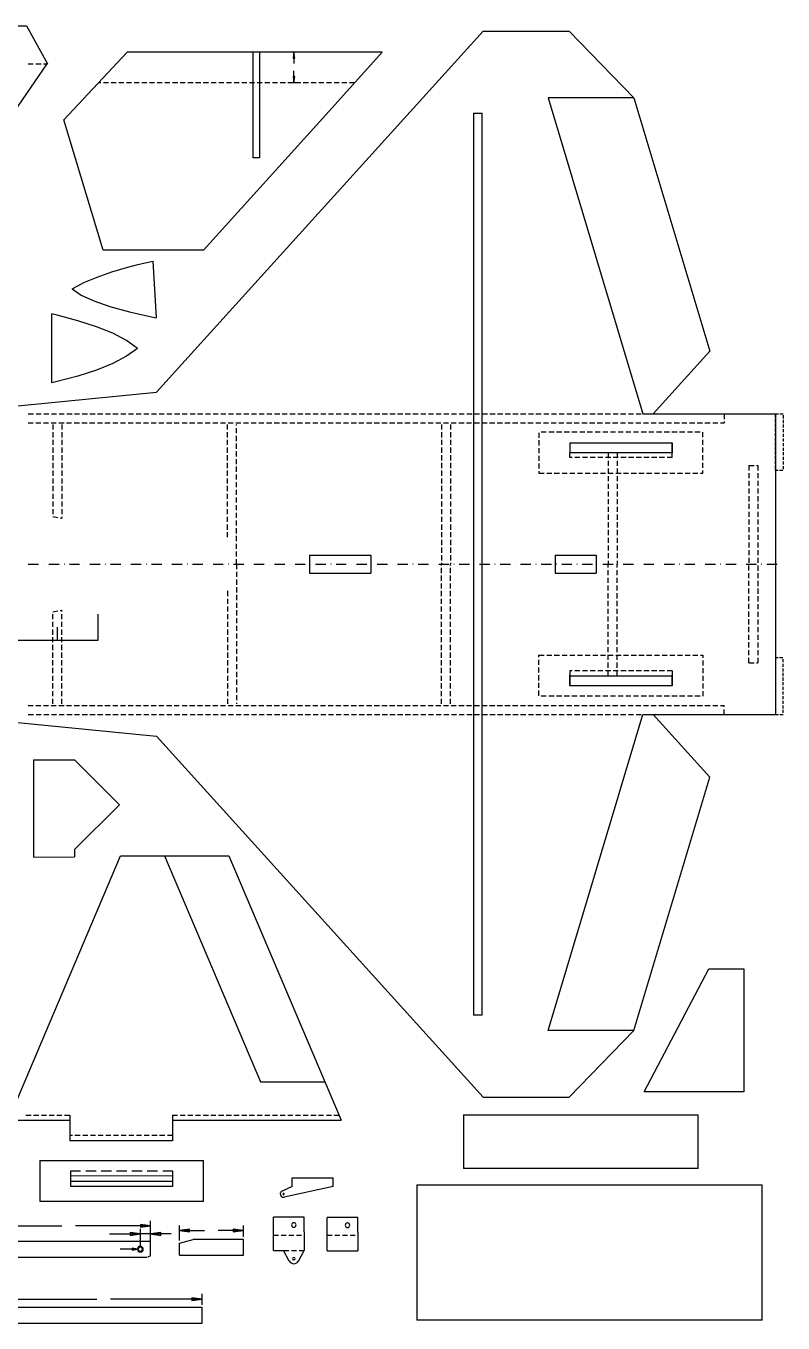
# Model space of a CAD drawing. Header units: feet. Extents: x 165 to 14477, y 395 to 10932.
# Drawn here: x 8323 to 14477, y 395 to 10932 of the extents above; entities that cross this region are included whole.
import ezdxf

# ---------------------------------------------------------------- set-up
doc = ezdxf.new("R2010")
doc.units = ezdxf.units.FT
doc.header["$MEASUREMENT"] = 0

msp = doc.modelspace()

# ---------------------------------------------------------------- linework, layer by layer
at = {"color": 7}
for p, q in [((7714, 10932), (8327, 10932)), ((8327, 10932), (8500, 10623)), ((9386, 7957), (12040, 10889)), ((12040, 10889), (12739, 10889)), ((12739, 10889), (13265, 10348)), ((8631, 10169), (9146, 10720)), ((11220, 10720), (9146, 10720)), ((10169, 9860), (10169, 10720)), ((10222, 10720), (10222, 9860)), ((10518, 10720), (10460, 10720)), ((10502, 10720), (10495, 10670)), ((10502, 10720), (10495, 10670)), ((10495, 10670), (10508, 10670)), ((10495, 10670), (10508, 10670)), ((10502, 10670), (10502, 10720)), ((10508, 10670), (10502, 10720)), ((10502, 10720), (10502, 10670)), ((10508, 10670), (10502, 10720)), ((10502, 10670), (10502, 10626)), ((10502, 10670), (10502, 10670)), ((10502, 10670), (10502, 10670)), ((11220, 10720), (10761, 10211)), ((8093, 10039), (8495, 10623)), ((10502, 10521), (10502, 10566)), ((10518, 10471), (10460, 10471)), ((10508, 10521), (10495, 10521)), ((10495, 10521), (10502, 10471)), ((10508, 10521), (10495, 10521)), ((10495, 10521), (10502, 10471)), ((10502, 10521), (10502, 10471)), ((10502, 10471), (10508, 10521)), ((10502, 10471), (10502, 10521)), ((10502, 10521), (10502, 10521)), ((10502, 10521), (10502, 10521)), ((10502, 10471), (10508, 10521)), ((13265, 10348), (12569, 10348)), ((12569, 10348), (13337, 7781)), ((13265, 10348), (13881, 8291)), ((11962, 10224), (11962, 2896)), ((11962, 10224), (12032, 10224)), ((12032, 2896), (12032, 10224)), ((8951, 9110), (8631, 10169)), ((10761, 10211), (9767, 9110)), ((10222, 9860), (10169, 9860)), ((9767, 9110), (8951, 9110)), ((9086, 8954), (9153, 8972)), ((9153, 8972), (9221, 8990)), ((9221, 8990), (9293, 9007)), ((9293, 9007), (9355, 9021)), ((9355, 9021), (9381, 8562)), ((8795, 8847), (8847, 8870)), ((8847, 8870), (8902, 8892)), ((8902, 8892), (8961, 8914)), ((8961, 8914), (9023, 8934)), ((9023, 8934), (9086, 8954)), ((8700, 8797), (8745, 8822)), ((8700, 8797), (8772, 8746)), ((8745, 8822), (8795, 8847)), ((8772, 8746), (8875, 8698)), ((8875, 8698), (9006, 8652)), ((9006, 8652), (9164, 8610)), ((8534, 8033), (8534, 8592)), ((8577, 8582), (8534, 8592)), ((8745, 8537), (8577, 8582)), ((8897, 8488), (8745, 8537)), ((9164, 8610), (9343, 8570)), ((9343, 8570), (9381, 8562)), ((9030, 8435), (8897, 8488)), ((9142, 8376), (9030, 8435)), ((9230, 8312), (9142, 8376)), ((9142, 8249), (9030, 8191)), ((9230, 8312), (9142, 8249)), ((13421, 7781), (13881, 8291)), ((8897, 8137), (8745, 8088)), ((9030, 8191), (8897, 8137)), ((8577, 8043), (8534, 8033)), ((8745, 8088), (8577, 8043)), ((7593, 7781), (9386, 7957)), ((13337, 7781), (14415, 7781)), ((14415, 7781), (14415, 5338)), ((12743, 7545), (12743, 7463)), ((12743, 7545), (13576, 7545)), ((12743, 7545), (12743, 7463)), ((13576, 7463), (13576, 7545)), ((13576, 7545), (13576, 7463)), ((13576, 7463), (12743, 7463)), ((14200, 7362), (14241, 7362)), ((14262, 7362), (14273, 7362)), ((8541, 6946), (8582, 6939)), ((8603, 6935), (8615, 6934)), ((10627, 6633), (11126, 6633)), ((10627, 6633), (10627, 6486)), ((11126, 6633), (11126, 6486)), ((12626, 6633), (12958, 6633)), ((12626, 6633), (12626, 6486)), ((12958, 6633), (12958, 6486)), ((10627, 6486), (11126, 6486)), ((12626, 6486), (12958, 6486)), ((8541, 6174), (8582, 6181)), ((8603, 6184), (8615, 6186)), ((8911, 5943), (8911, 6154)), ((8578, 6048), (8578, 5943)), ((7579, 5943), (8911, 5943)), ((14200, 5758), (14241, 5758)), ((14262, 5758), (14273, 5758)), ((12743, 5574), (12743, 5657)), ((12743, 5654), (12743, 5572)), ((12743, 5654), (13576, 5654)), ((12743, 5654), (12743, 5572)), ((13576, 5574), (13576, 5657)), ((13576, 5572), (13576, 5654)), ((13576, 5654), (13576, 5572)), ((13576, 5572), (12743, 5572)), ((7593, 5338), (9386, 5163)), ((12569, 2772), (13337, 5338)), ((13337, 5338), (14415, 5338)), ((13421, 5338), (13881, 4829)), ((9386, 5163), (12040, 2230)), ((8386, 4970), (8559, 4970)), ((8386, 4970), (8386, 4181)), ((8559, 4970), (8719, 4970)), ((8719, 4970), (9084, 4606)), ((13265, 2772), (13881, 4829)), ((8719, 4242), (9084, 4606)), ((8719, 4242), (8719, 4183)), ((8182, 2044), (9093, 4192)), ((8386, 4181), (8719, 4183)), ((9093, 4192), (9972, 4192)), ((9450, 4192), (10231, 2356)), ((9972, 4192), (10886, 2044)), ((13348, 2273), (13873, 3272)), ((13873, 3272), (14159, 3272)), ((14159, 3272), (14159, 2273)), ((12032, 2896), (11962, 2896)), ((13265, 2772), (12569, 2772)), ((12739, 2230), (13265, 2772)), ((10231, 2356), (10753, 2356)), ((12040, 2230), (12739, 2230)), ((14159, 2273), (13348, 2273)), ((8182, 2044), (8681, 2044)), ((8681, 2044), (8681, 1877)), ((9514, 2044), (10886, 2044)), ((9514, 2044), (9514, 1877)), ((11879, 2088), (11879, 1650)), ((11879, 2088), (13786, 2088)), ((13786, 1650), (13786, 2088)), ((9514, 1877), (8681, 1877)), ((8436, 1717), (8436, 1384)), ((8436, 1717), (9768, 1717)), ((9768, 1384), (9768, 1717)), ((9518, 1590), (8685, 1591)), ((8685, 1591), (8685, 1508)), ((9518, 1508), (9518, 1590)), ((13786, 1650), (11879, 1650)), ((8685, 1508), (9518, 1508)), ((10487, 1506), (10406, 1468)), ((10820, 1506), (10423, 1418)), ((10487, 1506), (10487, 1576)), ((10487, 1576), (10820, 1576)), ((10820, 1506), (10820, 1576)), ((9768, 1384), (8436, 1384)), ((10394, 1457), (10391, 1451)), ((10391, 1451), (10391, 1444)), ((10399, 1464), (10394, 1457)), ((10406, 1468), (10399, 1464)), ((10417, 1417), (10419, 1417)), ((10419, 1417), (10420, 1417)), ((10420, 1417), (10422, 1418)), ((10422, 1418), (10423, 1418)), ((8088, 1186), (8614, 1186)), ((9254, 1186), (8727, 1186)), ((9336, 1186), (9254, 1197)), ((9254, 1197), (9254, 1175)), ((9336, 1186), (9254, 1197)), ((9254, 1197), (9254, 1175)), ((9254, 1186), (9336, 1186)), ((9254, 1175), (9336, 1186)), ((9336, 1186), (9254, 1186)), ((9254, 1186), (9254, 1186)), ((9254, 1175), (9336, 1186)), ((9254, 1017), (9254, 1161)), ((9336, 1080), (9336, 1227)), ((9336, 1019), (9336, 1161)), ((9571, 1065), (9571, 1188)), ((10091, 1095), (10091, 1188)), ((9004, 1119), (9170, 1119)), ((9254, 1119), (9170, 1130)), ((9170, 1130), (9170, 1108)), ((9254, 1119), (9170, 1130)), ((9170, 1130), (9170, 1108)), ((9170, 1119), (9254, 1119)), ((9170, 1108), (9254, 1119)), ((9254, 1119), (9170, 1119)), ((9170, 1119), (9170, 1119)), ((9170, 1108), (9254, 1119)), ((9336, 1119), (9254, 1119)), ((9420, 1130), (9336, 1119)), ((9420, 1130), (9336, 1119)), ((9420, 1119), (9336, 1119)), ((9336, 1119), (9420, 1108)), ((9336, 1119), (9420, 1119)), ((9336, 1119), (9420, 1108)), ((9420, 1108), (9420, 1130)), ((9420, 1108), (9420, 1130)), ((9503, 1119), (9420, 1119)), ((9420, 1119), (9420, 1119)), ((9654, 1158), (9571, 1147)), ((9654, 1158), (9571, 1147)), ((9654, 1147), (9571, 1147)), ((9571, 1147), (9654, 1136)), ((9571, 1147), (9654, 1147)), ((9571, 1147), (9654, 1136)), ((9654, 1136), (9654, 1158)), ((9654, 1136), (9654, 1158)), ((9654, 1147), (9774, 1147)), ((9654, 1147), (9654, 1147)), ((10007, 1147), (9887, 1147)), ((10091, 1147), (10007, 1158)), ((10007, 1158), (10007, 1136)), ((10091, 1147), (10007, 1158)), ((10007, 1158), (10007, 1136)), ((10007, 1147), (10091, 1147)), ((10007, 1136), (10091, 1147)), ((10091, 1147), (10007, 1147)), ((10007, 1147), (10007, 1147)), ((10007, 1136), (10091, 1147)), ((9230, 996), (9089, 996)), ((9230, 996), (9186, 1005)), ((9186, 1005), (9186, 987)), ((9230, 996), (9186, 1005)), ((9186, 1005), (9186, 987)), ((9186, 987), (9230, 996)), ((9186, 987), (9230, 996)), ((9186, 987), (9186, 987)), ((9186, 987), (9186, 987)), ((8237, 590), (8899, 590)), ((9673, 590), (9011, 590)), ((9756, 590), (9673, 600)), ((9673, 600), (9673, 579)), ((9756, 590), (9673, 600)), ((9673, 600), (9673, 579)), ((9673, 590), (9756, 590)), ((9673, 579), (9756, 590)), ((9756, 590), (9673, 590)), ((9673, 590), (9673, 590)), ((9673, 579), (9756, 590)), ((9756, 543), (9756, 632))]:
    msp.add_line(p, q, dxfattribs=at)
at = {"color": 5}
for p, q in [((8342, 10623), (8383, 10623)), ((8404, 10623), (8446, 10623)), ((8467, 10623), (8500, 10623)), ((8341, 7708), (8383, 7708)), ((8343, 7781), (8385, 7781)), ((8403, 7708), (8445, 7708)), ((8406, 7781), (8448, 7781)), ((8466, 7708), (8508, 7708)), ((8469, 7781), (8510, 7781)), ((8529, 7708), (8570, 7708)), ((8531, 7781), (8573, 7781)), ((8591, 7708), (8633, 7708)), ((8594, 7781), (8635, 7781)), ((8654, 7708), (8695, 7708)), ((8656, 7781), (8698, 7781)), ((8716, 7708), (8758, 7708)), ((8719, 7781), (8760, 7781)), ((8779, 7708), (8820, 7708)), ((8781, 7781), (8823, 7781)), ((8841, 7708), (8883, 7708)), ((8844, 7781), (8885, 7781)), ((8904, 7708), (8945, 7708)), ((8906, 7781), (8948, 7781)), ((8966, 7708), (9008, 7708)), ((8969, 7781), (9010, 7781)), ((9029, 7708), (9070, 7708)), ((9031, 7781), (9073, 7781)), ((9091, 7708), (9133, 7708)), ((9094, 7781), (9135, 7781)), ((9154, 7708), (9195, 7708)), ((9156, 7781), (9198, 7781)), ((9216, 7708), (9258, 7708)), ((9219, 7781), (9260, 7781)), ((9279, 7708), (9320, 7708)), ((9281, 7781), (9323, 7781)), ((9341, 7708), (9383, 7708)), ((9344, 7781), (9385, 7781)), ((9404, 7708), (9445, 7708)), ((9406, 7781), (9448, 7781)), ((9467, 7708), (9508, 7708)), ((9469, 7781), (9510, 7781)), ((9529, 7708), (9570, 7708)), ((9532, 7781), (9573, 7781)), ((9592, 7708), (9633, 7708)), ((9594, 7781), (9635, 7781)), ((9654, 7708), (9695, 7708)), ((9657, 7781), (9698, 7781)), ((9717, 7708), (9758, 7708)), ((9719, 7781), (9760, 7781)), ((9779, 7708), (9820, 7708)), ((9782, 7781), (9823, 7781)), ((9842, 7708), (9883, 7708)), ((9844, 7781), (9885, 7781)), ((9904, 7708), (9946, 7708)), ((9907, 7781), (9948, 7781)), ((9967, 7708), (10008, 7708)), ((9969, 7781), (10011, 7781)), ((10029, 7708), (10071, 7708)), ((10032, 7781), (10073, 7781)), ((10092, 7708), (10133, 7708)), ((10094, 7781), (10136, 7781)), ((10154, 7708), (10196, 7708)), ((10157, 7781), (10198, 7781)), ((10217, 7708), (10258, 7708)), ((10219, 7781), (10261, 7781)), ((10279, 7708), (10321, 7708)), ((10282, 7781), (10323, 7781)), ((10342, 7708), (10383, 7708)), ((10344, 7781), (10386, 7781)), ((10404, 7708), (10446, 7708)), ((10407, 7781), (10448, 7781)), ((10467, 7708), (10508, 7708)), ((10469, 7781), (10511, 7781)), ((10529, 7708), (10571, 7708)), ((10532, 7781), (10573, 7781)), ((10592, 7708), (10633, 7708)), ((10594, 7781), (10636, 7781)), ((10654, 7708), (10696, 7708)), ((10657, 7781), (10698, 7781)), ((10717, 7708), (10758, 7708)), ((10719, 7781), (10761, 7781)), ((10779, 7708), (10821, 7708)), ((10782, 7781), (10823, 7781)), ((10842, 7708), (10883, 7708)), ((10844, 7781), (10886, 7781)), ((10904, 7708), (10946, 7708)), ((10907, 7781), (10948, 7781)), ((10967, 7708), (11009, 7708)), ((10969, 7781), (11011, 7781)), ((11029, 7708), (11071, 7708)), ((11032, 7781), (11074, 7781)), ((11092, 7708), (11134, 7708)), ((11094, 7781), (11136, 7781)), ((11154, 7708), (11196, 7708)), ((11157, 7781), (11199, 7781)), ((11217, 7708), (11259, 7708)), ((11219, 7781), (11261, 7781)), ((11279, 7708), (11321, 7708)), ((11282, 7781), (11324, 7781)), ((11342, 7708), (11384, 7708)), ((11344, 7781), (11386, 7781)), ((11404, 7708), (11446, 7708)), ((11407, 7781), (11449, 7781)), ((11467, 7708), (11509, 7708)), ((11469, 7781), (11511, 7781)), ((11529, 7708), (11571, 7708)), ((11532, 7781), (11574, 7781)), ((11592, 7708), (11634, 7708)), ((11594, 7781), (11636, 7781)), ((11654, 7708), (11696, 7708)), ((11657, 7781), (11699, 7781)), ((11717, 7708), (11759, 7708)), ((11719, 7781), (11761, 7781)), ((11779, 7708), (11821, 7708)), ((11782, 7781), (11824, 7781)), ((11842, 7708), (11884, 7708)), ((11844, 7781), (11886, 7781)), ((11904, 7708), (11946, 7708)), ((11907, 7781), (11949, 7781)), ((11967, 7708), (12009, 7708)), ((11969, 7781), (12011, 7781)), ((12029, 7708), (12071, 7708)), ((12032, 7781), (12074, 7781)), ((12092, 7708), (12134, 7708)), ((12094, 7781), (12136, 7781)), ((12154, 7708), (12196, 7708)), ((12157, 7781), (12199, 7781)), ((12217, 7708), (12259, 7708)), ((12219, 7781), (12261, 7781)), ((12279, 7708), (12321, 7708)), ((12282, 7781), (12324, 7781)), ((12342, 7708), (12384, 7708)), ((12344, 7781), (12386, 7781)), ((12404, 7708), (12446, 7708)), ((12407, 7781), (12449, 7781)), ((12467, 7708), (12509, 7708)), ((12469, 7781), (12511, 7781)), ((12529, 7708), (12571, 7708)), ((12532, 7781), (12574, 7781)), ((12592, 7708), (12634, 7708)), ((12594, 7781), (12636, 7781)), ((12654, 7708), (12696, 7708)), ((12657, 7781), (12699, 7781)), ((12717, 7708), (12759, 7708)), ((12719, 7781), (12761, 7781)), ((12779, 7708), (12821, 7708)), ((12782, 7781), (12824, 7781)), ((12842, 7708), (12884, 7708)), ((12844, 7781), (12886, 7781)), ((12904, 7708), (12946, 7708)), ((12907, 7781), (12949, 7781)), ((12967, 7708), (13009, 7708)), ((12970, 7781), (13011, 7781)), ((13030, 7708), (13071, 7708)), ((13032, 7781), (13074, 7781)), ((13092, 7708), (13134, 7708)), ((13095, 7781), (13136, 7781)), ((13155, 7708), (13196, 7708)), ((13157, 7781), (13199, 7781)), ((13217, 7708), (13259, 7708)), ((13220, 7781), (13261, 7781)), ((13280, 7708), (13321, 7708)), ((13282, 7781), (13324, 7781)), ((13342, 7708), (13384, 7708)), ((13405, 7708), (13446, 7708)), ((13467, 7708), (13509, 7708)), ((13530, 7708), (13571, 7708)), ((13592, 7708), (13634, 7708)), ((13655, 7708), (13696, 7708)), ((13717, 7708), (13759, 7708)), ((13780, 7708), (13821, 7708)), ((13842, 7708), (13884, 7708)), ((13905, 7708), (13946, 7708)), ((13968, 7708), (13999, 7708)), ((13999, 7781), (13999, 7739)), ((13999, 7719), (13999, 7708)), ((12493, 7628), (12493, 7587)), ((12553, 7632), (12511, 7632)), ((12616, 7632), (12574, 7632)), ((12678, 7632), (12636, 7632)), ((12741, 7632), (12699, 7632)), ((12803, 7632), (12761, 7632)), ((12866, 7632), (12824, 7632)), ((12928, 7632), (12886, 7632)), ((12991, 7632), (12949, 7632)), ((13053, 7632), (13011, 7632)), ((13116, 7632), (13074, 7632)), ((13178, 7632), (13136, 7632)), ((13241, 7632), (13199, 7632)), ((13303, 7632), (13261, 7632)), ((13366, 7632), (13324, 7632)), ((13428, 7632), (13386, 7632)), ((13491, 7632), (13449, 7632)), ((13553, 7632), (13511, 7632)), ((13616, 7632), (13574, 7632)), ((13678, 7632), (13636, 7632)), ((13741, 7632), (13699, 7632)), ((13803, 7632), (13761, 7632)), ((13825, 7632), (13824, 7632)), ((13825, 7592), (13825, 7632)), ((12493, 7566), (12493, 7524)), ((12493, 7503), (12493, 7462)), ((13825, 7529), (13825, 7570)), ((13825, 7467), (13825, 7508)), ((12493, 7441), (12493, 7399)), ((12493, 7378), (12493, 7337)), ((12743, 7425), (12743, 7465)), ((12763, 7425), (12743, 7425)), ((12826, 7425), (12784, 7425)), ((12888, 7425), (12846, 7425)), ((12951, 7425), (12909, 7425)), ((13013, 7425), (12971, 7425)), ((13076, 7425), (13034, 7425)), ((13138, 7425), (13096, 7425)), ((13201, 7425), (13159, 7425)), ((13263, 7425), (13221, 7425)), ((13326, 7425), (13284, 7425)), ((13388, 7425), (13346, 7425)), ((13451, 7425), (13409, 7425)), ((13513, 7425), (13471, 7425)), ((13576, 7425), (13534, 7425)), ((13576, 7425), (13576, 7465)), ((13825, 7404), (13825, 7445)), ((13825, 7342), (13825, 7383)), ((12493, 7316), (12493, 7298)), ((12493, 7298), (12535, 7298)), ((12556, 7298), (12597, 7298)), ((12618, 7298), (12660, 7298)), ((12681, 7298), (12722, 7298)), ((12743, 7298), (12785, 7298)), ((12806, 7298), (12847, 7298)), ((12868, 7298), (12910, 7298)), ((12931, 7298), (12972, 7298)), ((12993, 7298), (13035, 7298)), ((13056, 7298), (13097, 7298)), ((13118, 7298), (13160, 7298)), ((13181, 7298), (13222, 7298)), ((13243, 7298), (13285, 7298)), ((13306, 7298), (13347, 7298)), ((13368, 7298), (13410, 7298)), ((13431, 7298), (13472, 7298)), ((13494, 7298), (13535, 7298)), ((13556, 7298), (13597, 7298)), ((13619, 7298), (13660, 7298)), ((13681, 7298), (13722, 7298)), ((13744, 7298), (13785, 7298)), ((13806, 7298), (13825, 7298)), ((13825, 7298), (13825, 7320)), ((8343, 6560), (8427, 6560)), ((8468, 6560), (8469, 6560)), ((8468, 6559), (8468, 6560)), ((8469, 6559), (8468, 6559)), ((8469, 6560), (8469, 6559)), ((8510, 6560), (8594, 6560)), ((8635, 6560), (8636, 6560)), ((8635, 6559), (8635, 6560)), ((8636, 6559), (8635, 6559)), ((8636, 6560), (8636, 6559)), ((8677, 6560), (8760, 6560)), ((8801, 6560), (8802, 6560)), ((8801, 6559), (8801, 6560)), ((8802, 6559), (8801, 6559)), ((8802, 6560), (8802, 6559)), ((8844, 6560), (8927, 6560)), ((8968, 6560), (8969, 6560)), ((8968, 6559), (8968, 6560)), ((8969, 6559), (8968, 6559)), ((8969, 6560), (8969, 6559)), ((9010, 6560), (9094, 6560)), ((9135, 6560), (9136, 6560)), ((9135, 6559), (9135, 6560)), ((9136, 6559), (9135, 6559)), ((9136, 6560), (9136, 6559)), ((9177, 6560), (9260, 6560)), ((9301, 6560), (9303, 6560)), ((9301, 6559), (9301, 6560)), ((9303, 6559), (9301, 6559)), ((9303, 6560), (9303, 6559)), ((9344, 6560), (9427, 6560)), ((9468, 6560), (9469, 6560)), ((9468, 6559), (9468, 6560)), ((9469, 6559), (9468, 6559)), ((9469, 6560), (9469, 6559)), ((9510, 6560), (9594, 6560)), ((9635, 6560), (9636, 6560)), ((9635, 6559), (9635, 6560)), ((9636, 6559), (9635, 6559)), ((9636, 6560), (9636, 6559)), ((9677, 6560), (9760, 6560)), ((9802, 6560), (9803, 6560)), ((9802, 6559), (9802, 6560)), ((9803, 6559), (9802, 6559)), ((9803, 6560), (9803, 6559)), ((9844, 6560), (9927, 6560)), ((9968, 6560), (9969, 6560)), ((9968, 6559), (9968, 6560)), ((9969, 6559), (9968, 6559)), ((9969, 6560), (9969, 6559)), ((10011, 6560), (10094, 6560)), ((10135, 6560), (10136, 6560)), ((10135, 6559), (10135, 6560)), ((10136, 6559), (10135, 6559)), ((10136, 6560), (10136, 6559)), ((10177, 6560), (10261, 6560)), ((10302, 6560), (10303, 6560)), ((10302, 6559), (10302, 6560)), ((10303, 6559), (10302, 6559)), ((10303, 6560), (10303, 6559)), ((10344, 6560), (10427, 6560)), ((10468, 6560), (10469, 6560)), ((10468, 6559), (10468, 6560)), ((10469, 6559), (10468, 6559)), ((10469, 6560), (10469, 6559)), ((10511, 6560), (10594, 6560)), ((10635, 6560), (10636, 6560)), ((10635, 6559), (10635, 6560)), ((10636, 6559), (10635, 6559)), ((10636, 6560), (10636, 6559)), ((10677, 6560), (10761, 6560)), ((10802, 6560), (10803, 6560)), ((10802, 6559), (10802, 6560)), ((10803, 6559), (10802, 6559)), ((10803, 6560), (10803, 6559)), ((10844, 6560), (10927, 6560)), ((10969, 6560), (10970, 6560)), ((10969, 6559), (10969, 6560)), ((10970, 6559), (10969, 6559)), ((10970, 6560), (10970, 6559)), ((11011, 6560), (11094, 6560)), ((11135, 6560), (11136, 6560)), ((11135, 6559), (11135, 6560)), ((11136, 6559), (11135, 6559)), ((11136, 6560), (11136, 6559)), ((11177, 6560), (11261, 6560)), ((11302, 6560), (11303, 6560)), ((11302, 6559), (11302, 6560)), ((11303, 6559), (11302, 6559)), ((11303, 6560), (11303, 6559)), ((11344, 6560), (11427, 6560)), ((11469, 6560), (11470, 6560)), ((11469, 6559), (11469, 6560)), ((11470, 6559), (11469, 6559)), ((11470, 6560), (11470, 6559)), ((11511, 6560), (11594, 6560)), ((11635, 6560), (11636, 6560)), ((11635, 6559), (11635, 6560)), ((11636, 6559), (11635, 6559)), ((11636, 6560), (11636, 6559)), ((11678, 6560), (11761, 6560)), ((11802, 6560), (11803, 6560)), ((11802, 6559), (11802, 6560)), ((11803, 6559), (11802, 6559)), ((11803, 6560), (11803, 6559)), ((11844, 6560), (11928, 6560)), ((11969, 6560), (11970, 6560)), ((11969, 6559), (11969, 6560)), ((11970, 6559), (11969, 6559)), ((11970, 6560), (11970, 6559)), ((12011, 6560), (12094, 6560)), ((12135, 6560), (12137, 6560)), ((12135, 6559), (12135, 6560)), ((12137, 6559), (12135, 6559)), ((12137, 6560), (12137, 6559)), ((12178, 6560), (12261, 6560)), ((12302, 6560), (12303, 6560)), ((12302, 6559), (12302, 6560)), ((12303, 6559), (12302, 6559)), ((12303, 6560), (12303, 6559)), ((12344, 6560), (12428, 6560)), ((12469, 6560), (12470, 6560)), ((12469, 6559), (12469, 6560)), ((12470, 6559), (12469, 6559)), ((12470, 6560), (12470, 6559)), ((12511, 6560), (12594, 6560)), ((12636, 6560), (12637, 6560)), ((12636, 6559), (12636, 6560)), ((12637, 6559), (12636, 6559)), ((12637, 6560), (12637, 6559)), ((12678, 6560), (12761, 6560)), ((12802, 6560), (12803, 6560)), ((12802, 6559), (12802, 6560)), ((12803, 6559), (12802, 6559)), ((12803, 6560), (12803, 6559)), ((12844, 6560), (12928, 6560)), ((12969, 6560), (12970, 6560)), ((12969, 6559), (12969, 6560)), ((12970, 6559), (12969, 6559)), ((12970, 6560), (12970, 6559)), ((13011, 6560), (13095, 6560)), ((13136, 6560), (13137, 6560)), ((13136, 6559), (13136, 6560)), ((13137, 6559), (13136, 6559)), ((13137, 6560), (13137, 6559)), ((13178, 6560), (13261, 6560)), ((13302, 6560), (13303, 6560)), ((13302, 6559), (13302, 6560)), ((13303, 6559), (13302, 6559)), ((13303, 6560), (13303, 6559)), ((13345, 6560), (13428, 6560)), ((13469, 6560), (13470, 6560)), ((13469, 6559), (13469, 6560)), ((13470, 6559), (13469, 6559)), ((13470, 6560), (13470, 6559)), ((13511, 6560), (13595, 6560)), ((13636, 6560), (13637, 6560)), ((13636, 6559), (13636, 6560)), ((13637, 6559), (13636, 6559)), ((13637, 6560), (13637, 6559)), ((13678, 6560), (13761, 6560)), ((13802, 6560), (13804, 6560)), ((13802, 6559), (13802, 6560)), ((13804, 6559), (13802, 6559)), ((13804, 6560), (13804, 6559)), ((13845, 6560), (13928, 6560)), ((13969, 6560), (13970, 6560)), ((13969, 6559), (13969, 6560)), ((13970, 6559), (13969, 6559)), ((13970, 6560), (13970, 6559)), ((14011, 6560), (14095, 6560)), ((14136, 6560), (14137, 6560)), ((14136, 6559), (14136, 6560)), ((14137, 6559), (14136, 6559)), ((14137, 6560), (14137, 6559)), ((14178, 6560), (14261, 6560)), ((14303, 6560), (14304, 6560)), ((14303, 6559), (14303, 6560)), ((14304, 6559), (14303, 6559)), ((14304, 6560), (14304, 6559)), ((14345, 6560), (14428, 6560)), ((12493, 5821), (12535, 5821)), ((12493, 5804), (12493, 5821)), ((12556, 5821), (12597, 5821)), ((12618, 5821), (12660, 5821)), ((12681, 5821), (12722, 5821)), ((12743, 5821), (12785, 5821)), ((12806, 5821), (12847, 5821)), ((12868, 5821), (12910, 5821)), ((12931, 5821), (12972, 5821)), ((12993, 5821), (13035, 5821)), ((13056, 5821), (13097, 5821)), ((13118, 5821), (13160, 5821)), ((13181, 5821), (13222, 5821)), ((13243, 5821), (13285, 5821)), ((13306, 5821), (13347, 5821)), ((13368, 5821), (13410, 5821)), ((13431, 5821), (13472, 5821)), ((13494, 5821), (13535, 5821)), ((13556, 5821), (13597, 5821)), ((13619, 5821), (13660, 5821)), ((13681, 5821), (13722, 5821)), ((13744, 5821), (13785, 5821)), ((13806, 5821), (13825, 5821)), ((13825, 5821), (13825, 5799)), ((12493, 5741), (12493, 5783)), ((12493, 5679), (12493, 5721)), ((12763, 5694), (12743, 5694)), ((12743, 5694), (12743, 5654)), ((12826, 5694), (12784, 5694)), ((12888, 5694), (12846, 5694)), ((12951, 5694), (12909, 5694)), ((13013, 5694), (12971, 5694)), ((13076, 5694), (13034, 5694)), ((13138, 5694), (13096, 5694)), ((13201, 5694), (13159, 5694)), ((13263, 5694), (13221, 5694)), ((13326, 5694), (13284, 5694)), ((13388, 5694), (13346, 5694)), ((13451, 5694), (13409, 5694)), ((13513, 5694), (13471, 5694)), ((13576, 5694), (13534, 5694)), ((13576, 5694), (13576, 5654)), ((13825, 5778), (13825, 5737)), ((13825, 5716), (13825, 5674)), ((12493, 5616), (12493, 5658)), ((12493, 5554), (12493, 5596)), ((13825, 5653), (13825, 5612)), ((13825, 5591), (13825, 5549)), ((12493, 5491), (12493, 5533)), ((12553, 5488), (12511, 5488)), ((12616, 5488), (12574, 5488)), ((12678, 5488), (12636, 5488)), ((12741, 5488), (12699, 5488)), ((12803, 5488), (12761, 5488)), ((12866, 5488), (12824, 5488)), ((12928, 5488), (12886, 5488)), ((12991, 5488), (12949, 5488)), ((13053, 5488), (13011, 5488)), ((13116, 5488), (13074, 5488)), ((13178, 5488), (13136, 5488)), ((13241, 5488), (13199, 5488)), ((13303, 5488), (13261, 5488)), ((13366, 5488), (13324, 5488)), ((13428, 5488), (13386, 5488)), ((13491, 5488), (13449, 5488)), ((13553, 5488), (13511, 5488)), ((13616, 5488), (13574, 5488)), ((13678, 5488), (13636, 5488)), ((13741, 5488), (13699, 5488)), ((13803, 5488), (13761, 5488)), ((13825, 5488), (13824, 5488)), ((13825, 5528), (13825, 5488)), ((8341, 5412), (8383, 5412)), ((8403, 5412), (8445, 5412)), ((8466, 5412), (8508, 5412)), ((8529, 5412), (8570, 5412)), ((8591, 5412), (8633, 5412)), ((8654, 5412), (8695, 5412)), ((8716, 5412), (8758, 5412)), ((8779, 5412), (8820, 5412)), ((8841, 5412), (8883, 5412)), ((8904, 5412), (8945, 5412)), ((8966, 5412), (9008, 5412)), ((9029, 5412), (9070, 5412)), ((9091, 5412), (9133, 5412)), ((9154, 5412), (9195, 5412)), ((9216, 5412), (9258, 5412)), ((9279, 5412), (9320, 5412)), ((9341, 5412), (9383, 5412)), ((9404, 5412), (9445, 5412)), ((9467, 5412), (9508, 5412)), ((9529, 5412), (9570, 5412)), ((9592, 5412), (9633, 5412)), ((9654, 5412), (9695, 5412)), ((9717, 5412), (9758, 5412)), ((9779, 5412), (9820, 5412)), ((9842, 5412), (9883, 5412)), ((9904, 5412), (9946, 5412)), ((9967, 5412), (10008, 5412)), ((10029, 5412), (10071, 5412)), ((10092, 5412), (10133, 5412)), ((10154, 5412), (10196, 5412)), ((10217, 5412), (10258, 5412)), ((10279, 5412), (10321, 5412)), ((10342, 5412), (10383, 5412)), ((10404, 5412), (10446, 5412)), ((10467, 5412), (10508, 5412)), ((10529, 5412), (10571, 5412)), ((10592, 5412), (10633, 5412)), ((10654, 5412), (10696, 5412)), ((10717, 5412), (10758, 5412)), ((10779, 5412), (10821, 5412)), ((10842, 5412), (10883, 5412)), ((10904, 5412), (10946, 5412)), ((10967, 5412), (11009, 5412)), ((11029, 5412), (11071, 5412)), ((11092, 5412), (11134, 5412)), ((11154, 5412), (11196, 5412)), ((11217, 5412), (11259, 5412)), ((11279, 5412), (11321, 5412)), ((11342, 5412), (11384, 5412)), ((11404, 5412), (11446, 5412)), ((11467, 5412), (11509, 5412)), ((11529, 5412), (11571, 5412)), ((11592, 5412), (11634, 5412)), ((11654, 5412), (11696, 5412)), ((11717, 5412), (11759, 5412)), ((11779, 5412), (11821, 5412)), ((11842, 5412), (11884, 5412)), ((11904, 5412), (11946, 5412)), ((11967, 5412), (12009, 5412)), ((12029, 5412), (12071, 5412)), ((12092, 5412), (12134, 5412)), ((12154, 5412), (12196, 5412)), ((12217, 5412), (12259, 5412)), ((12279, 5412), (12321, 5412)), ((12342, 5412), (12384, 5412)), ((12404, 5412), (12446, 5412)), ((12467, 5412), (12509, 5412)), ((12529, 5412), (12571, 5412)), ((12592, 5412), (12634, 5412)), ((12654, 5412), (12696, 5412)), ((12717, 5412), (12759, 5412)), ((12779, 5412), (12821, 5412)), ((12842, 5412), (12884, 5412)), ((12904, 5412), (12946, 5412)), ((12967, 5412), (13009, 5412)), ((13030, 5412), (13071, 5412)), ((13092, 5412), (13134, 5412)), ((13155, 5412), (13196, 5412)), ((13217, 5412), (13259, 5412)), ((13280, 5412), (13321, 5412)), ((13342, 5412), (13384, 5412)), ((13405, 5412), (13446, 5412)), ((13467, 5412), (13509, 5412)), ((13530, 5412), (13571, 5412)), ((13592, 5412), (13634, 5412)), ((13655, 5412), (13696, 5412)), ((13717, 5412), (13759, 5412)), ((13780, 5412), (13821, 5412)), ((13842, 5412), (13884, 5412)), ((13905, 5412), (13946, 5412)), ((13968, 5412), (13999, 5412)), ((13999, 5401), (13999, 5412)), ((13999, 5338), (13999, 5380)), ((8343, 5338), (8385, 5338)), ((8406, 5338), (8448, 5338)), ((8469, 5338), (8510, 5338)), ((8531, 5338), (8573, 5338)), ((8594, 5338), (8635, 5338)), ((8656, 5338), (8698, 5338)), ((8719, 5338), (8760, 5338)), ((8781, 5338), (8823, 5338)), ((8844, 5338), (8885, 5338)), ((8906, 5338), (8948, 5338)), ((8969, 5338), (9010, 5338)), ((9031, 5338), (9073, 5338)), ((9094, 5338), (9135, 5338)), ((9156, 5338), (9198, 5338)), ((9219, 5338), (9260, 5338)), ((9281, 5338), (9323, 5338)), ((9344, 5338), (9385, 5338)), ((9406, 5338), (9448, 5338)), ((9469, 5338), (9510, 5338)), ((9532, 5338), (9573, 5338)), ((9594, 5338), (9635, 5338)), ((9657, 5338), (9698, 5338)), ((9719, 5338), (9760, 5338)), ((9782, 5338), (9823, 5338)), ((9844, 5338), (9885, 5338)), ((9907, 5338), (9948, 5338)), ((9969, 5338), (10011, 5338)), ((10032, 5338), (10073, 5338)), ((10094, 5338), (10136, 5338)), ((10157, 5338), (10198, 5338)), ((10219, 5338), (10261, 5338)), ((10282, 5338), (10323, 5338)), ((10344, 5338), (10386, 5338)), ((10407, 5338), (10448, 5338)), ((10469, 5338), (10511, 5338)), ((10532, 5338), (10573, 5338)), ((10594, 5338), (10636, 5338)), ((10657, 5338), (10698, 5338)), ((10719, 5338), (10761, 5338)), ((10782, 5338), (10823, 5338)), ((10844, 5338), (10886, 5338)), ((10907, 5338), (10948, 5338)), ((10969, 5338), (11011, 5338)), ((11032, 5338), (11074, 5338)), ((11094, 5338), (11136, 5338)), ((11157, 5338), (11199, 5338)), ((11219, 5338), (11261, 5338)), ((11282, 5338), (11324, 5338)), ((11344, 5338), (11386, 5338)), ((11407, 5338), (11449, 5338)), ((11469, 5338), (11511, 5338)), ((11532, 5338), (11574, 5338)), ((11594, 5338), (11636, 5338)), ((11657, 5338), (11699, 5338)), ((11719, 5338), (11761, 5338)), ((11782, 5338), (11824, 5338)), ((11844, 5338), (11886, 5338)), ((11907, 5338), (11949, 5338)), ((11969, 5338), (12011, 5338)), ((12032, 5338), (12074, 5338)), ((12094, 5338), (12136, 5338)), ((12157, 5338), (12199, 5338)), ((12219, 5338), (12261, 5338)), ((12282, 5338), (12324, 5338)), ((12344, 5338), (12386, 5338)), ((12407, 5338), (12449, 5338)), ((12469, 5338), (12511, 5338)), ((12532, 5338), (12574, 5338)), ((12594, 5338), (12636, 5338)), ((12657, 5338), (12699, 5338)), ((12719, 5338), (12761, 5338)), ((12782, 5338), (12824, 5338)), ((12844, 5338), (12886, 5338)), ((12907, 5338), (12949, 5338)), ((12970, 5338), (13011, 5338)), ((13032, 5338), (13074, 5338)), ((13095, 5338), (13136, 5338)), ((13157, 5338), (13199, 5338)), ((13220, 5338), (13261, 5338)), ((13282, 5338), (13324, 5338)), ((11500, 1519), (11500, 420)), ((11500, 1519), (14308, 1519)), ((14308, 420), (14308, 1519)), ((10585, 1255), (10335, 1255)), ((10335, 985), (10335, 1255)), ((10585, 1137), (10585, 1255)), ((11021, 1253), (10771, 1253)), ((10771, 983), (10771, 1253)), ((11021, 1135), (11021, 1253)), ((9336, 1059), (8005, 1059)), ((9336, 941), (9336, 1059)), ((9571, 1044), (9683, 1074)), ((9840, 1074), (9683, 1074)), ((10091, 1074), (9840, 1074)), ((10091, 948), (10091, 1074)), ((10335, 1109), (10377, 1109)), ((10397, 1109), (10439, 1109)), ((10460, 1109), (10502, 1109)), ((10522, 1109), (10564, 1109)), ((10585, 1137), (10585, 985)), ((10771, 1109), (10812, 1109)), ((10833, 1109), (10875, 1109)), ((10896, 1109), (10937, 1109)), ((10958, 1109), (11000, 1109)), ((11021, 1135), (11021, 983)), ((9238, 1002), (9237, 996)), ((9237, 996), (9238, 989)), ((9241, 1007), (9238, 1002)), ((9238, 989), (9242, 983)), ((9247, 1011), (9241, 1007)), ((9242, 983), (9247, 980)), ((9253, 1012), (9247, 1011)), ((9247, 980), (9253, 979)), ((9262, 1017), (9253, 1018)), ((9253, 973), (9262, 975)), ((9269, 1013), (9262, 1017)), ((9262, 975), (9271, 980)), ((9275, 1005), (9269, 1013)), ((9271, 980), (9275, 987)), ((9276, 996), (9275, 1005)), ((9275, 987), (9276, 996)), ((9571, 948), (9571, 1044)), ((10335, 985), (10418, 985)), ((10464, 899), (10418, 985)), ((10418, 985), (10459, 985)), ((10481, 985), (10522, 985)), ((10538, 899), (10585, 985)), ((10543, 985), (10585, 985)), ((10771, 983), (11021, 983)), ((8005, 932), (9310, 932)), ((9336, 941), (9314, 932)), ((9571, 948), (9840, 948)), ((9840, 948), (10091, 948)), ((10501, 877), (10512, 879)), ((10512, 879), (10524, 884)), ((10524, 884), (10531, 891)), ((10531, 891), (10537, 899)), ((9756, 522), (8154, 522)), ((9756, 395), (9756, 522)), ((8154, 395), (9756, 395)), ((14308, 420), (11500, 420))]:
    msp.add_line(p, q, dxfattribs=at)
at = {"color": 6}
for p, q in [((8932, 10471), (8913, 10471)), ((8994, 10471), (8953, 10471)), ((9057, 10471), (9015, 10471)), ((9119, 10471), (9078, 10471)), ((9182, 10471), (9140, 10471)), ((9244, 10471), (9203, 10471)), ((9307, 10471), (9265, 10471)), ((9369, 10471), (9328, 10471)), ((9432, 10471), (9390, 10471)), ((9494, 10471), (9453, 10471)), ((9557, 10471), (9515, 10471)), ((9619, 10471), (9578, 10471)), ((9682, 10471), (9640, 10471)), ((9744, 10471), (9703, 10471)), ((9807, 10471), (9765, 10471)), ((9869, 10471), (9828, 10471)), ((9932, 10471), (9890, 10471)), ((9994, 10471), (9953, 10471)), ((10057, 10471), (10016, 10471)), ((10119, 10471), (10078, 10471)), ((10182, 10471), (10141, 10471)), ((10244, 10471), (10203, 10471)), ((10307, 10471), (10266, 10471)), ((10369, 10471), (10328, 10471)), ((10432, 10471), (10391, 10471)), ((10495, 10471), (10453, 10471)), ((10557, 10471), (10516, 10471)), ((10620, 10471), (10578, 10471)), ((10682, 10471), (10641, 10471)), ((10745, 10471), (10703, 10471)), ((10807, 10471), (10766, 10471)), ((10870, 10471), (10828, 10471)), ((10932, 10471), (10891, 10471)), ((10995, 10471), (10953, 10471))]:
    msp.add_line(p, q, dxfattribs=at)
at = {"color": 1}
for p, q in [((8541, 7695), (8541, 7653)), ((8615, 7695), (8615, 7653)), ((9961, 7653), (9961, 7695)), ((10034, 7685), (10034, 7695)), ((11701, 7695), (11701, 7653)), ((11774, 7695), (11774, 7653)), ((8541, 7632), (8541, 7590)), ((8615, 7632), (8615, 7590)), ((9961, 7590), (9961, 7632)), ((10034, 7623), (10034, 7664)), ((10034, 7560), (10034, 7602)), ((11701, 7632), (11701, 7590)), ((11774, 7632), (11774, 7590)), ((8541, 7570), (8541, 7528)), ((8541, 7507), (8541, 7465)), ((8615, 7570), (8615, 7528)), ((8615, 7507), (8615, 7465)), ((9961, 7528), (9961, 7570)), ((9961, 7465), (9961, 7507)), ((10034, 7498), (10034, 7539)), ((11701, 7570), (11701, 7528)), ((11701, 7507), (11701, 7465)), ((11774, 7570), (11774, 7528)), ((11774, 7507), (11774, 7465)), ((8541, 7445), (8541, 7403)), ((8541, 7382), (8541, 7340)), ((8615, 7445), (8615, 7403)), ((8615, 7382), (8615, 7340)), ((9961, 7403), (9961, 7445)), ((9961, 7340), (9961, 7382)), ((10034, 7435), (10034, 7477)), ((10034, 7373), (10034, 7414)), ((11701, 7445), (11701, 7403)), ((11701, 7382), (11701, 7340)), ((11774, 7445), (11774, 7403)), ((11774, 7382), (11774, 7340)), ((13056, 7463), (13056, 7421)), ((13056, 7400), (13056, 7359)), ((13129, 7463), (13129, 7421)), ((13129, 7400), (13129, 7359)), ((8541, 7320), (8541, 7278)), ((8615, 7320), (8615, 7278)), ((9961, 7278), (9961, 7320)), ((10034, 7310), (10034, 7352)), ((10034, 7248), (10034, 7289)), ((11701, 7320), (11701, 7278)), ((11774, 7320), (11774, 7278)), ((13056, 7338), (13056, 7296)), ((13056, 7275), (13056, 7234)), ((13129, 7338), (13129, 7296)), ((13129, 7275), (13129, 7234)), ((14200, 7362), (14200, 7320)), ((14200, 7299), (14200, 7258)), ((14273, 7362), (14273, 7320)), ((14273, 7362), (14273, 7320)), ((14273, 7299), (14273, 7258)), ((14273, 7299), (14273, 7258)), ((8541, 7257), (8541, 7215)), ((8541, 7195), (8541, 7153)), ((8615, 7257), (8615, 7215)), ((8615, 7195), (8615, 7153)), ((9961, 7215), (9961, 7257)), ((9961, 7153), (9961, 7195)), ((10034, 7185), (10034, 7226)), ((11701, 7257), (11701, 7215)), ((11701, 7195), (11701, 7153)), ((11774, 7257), (11774, 7215)), ((11774, 7195), (11774, 7153)), ((13056, 7213), (13056, 7171)), ((13129, 7213), (13129, 7171)), ((14200, 7236), (14200, 7195)), ((14200, 7174), (14200, 7133)), ((14273, 7236), (14273, 7195)), ((14273, 7236), (14273, 7195)), ((14273, 7174), (14273, 7133)), ((14273, 7174), (14273, 7133)), ((8541, 7132), (8541, 7090)), ((8541, 7070), (8541, 7028)), ((8615, 7132), (8615, 7090)), ((8615, 7070), (8615, 7028)), ((9961, 7090), (9961, 7132)), ((9961, 7028), (9961, 7070)), ((10034, 7123), (10034, 7164)), ((10034, 7060), (10034, 7101)), ((11701, 7132), (11701, 7090)), ((11701, 7070), (11701, 7028)), ((11774, 7132), (11774, 7090)), ((11774, 7070), (11774, 7028)), ((13056, 7150), (13056, 7109)), ((13056, 7088), (13056, 7046)), ((13129, 7150), (13129, 7109)), ((13129, 7088), (13129, 7046)), ((14200, 7111), (14200, 7070)), ((14273, 7111), (14273, 7070)), ((14273, 7111), (14273, 7070)), ((8541, 7007), (8541, 6965)), ((8615, 7007), (8615, 6965)), ((9961, 6965), (9961, 7007)), ((10034, 6998), (10034, 7039)), ((10034, 6935), (10034, 6976)), ((11701, 7007), (11701, 6965)), ((11774, 7007), (11774, 6965)), ((13056, 7025), (13056, 6984)), ((13056, 6963), (13056, 6921)), ((13129, 7025), (13129, 6984)), ((13129, 6963), (13129, 6921)), ((14200, 7049), (14200, 7008)), ((14200, 6986), (14200, 6945)), ((14273, 7049), (14273, 7008)), ((14273, 7049), (14273, 7008)), ((14273, 6986), (14273, 6945)), ((14273, 6986), (14273, 6945)), ((8615, 6945), (8615, 6934)), ((9961, 6903), (9961, 6945)), ((9961, 6840), (9961, 6882)), ((10034, 6873), (10034, 6914)), ((10034, 6810), (10034, 6851)), ((11701, 6945), (11701, 6903)), ((11701, 6882), (11701, 6840)), ((11774, 6945), (11774, 6903)), ((11774, 6882), (11774, 6840)), ((13056, 6900), (13056, 6859)), ((13129, 6900), (13129, 6859)), ((14200, 6924), (14200, 6883)), ((14200, 6861), (14200, 6820)), ((14273, 6924), (14273, 6883)), ((14273, 6924), (14273, 6883)), ((14273, 6861), (14273, 6820)), ((14273, 6861), (14273, 6820)), ((9961, 6778), (9961, 6820)), ((10034, 6747), (10034, 6789)), ((11701, 6820), (11701, 6778)), ((11701, 6757), (11701, 6715)), ((11774, 6820), (11774, 6778)), ((11774, 6757), (11774, 6715)), ((13056, 6838), (13056, 6796)), ((13056, 6775), (13056, 6734)), ((13129, 6838), (13129, 6796)), ((13129, 6775), (13129, 6734)), ((14200, 6799), (14200, 6757)), ((14273, 6799), (14273, 6757)), ((14273, 6799), (14273, 6757)), ((10034, 6685), (10034, 6726)), ((10034, 6622), (10034, 6664)), ((11701, 6695), (11701, 6653)), ((11774, 6695), (11774, 6653)), ((13056, 6712), (13056, 6671)), ((13056, 6650), (13056, 6609)), ((13129, 6712), (13129, 6671)), ((13129, 6650), (13129, 6609)), ((14200, 6736), (14200, 6695)), ((14200, 6674), (14200, 6632)), ((14273, 6736), (14273, 6695)), ((14273, 6736), (14273, 6695)), ((14273, 6674), (14273, 6632)), ((14273, 6674), (14273, 6632)), ((10034, 6560), (10034, 6601)), ((10034, 6560), (10034, 6518)), ((11701, 6632), (11701, 6590)), ((11701, 6570), (11701, 6560)), ((11701, 6550), (11701, 6560)), ((11774, 6632), (11774, 6590)), ((11774, 6570), (11774, 6560)), ((11774, 6550), (11774, 6560)), ((13056, 6587), (13056, 6560)), ((13056, 6532), (13056, 6560)), ((13129, 6587), (13129, 6560)), ((13129, 6532), (13129, 6560)), ((14200, 6611), (14200, 6570)), ((14200, 6508), (14200, 6550)), ((14273, 6611), (14273, 6570)), ((14273, 6611), (14273, 6570)), ((14273, 6549), (14273, 6507)), ((10034, 6497), (10034, 6456)), ((10034, 6435), (10034, 6393)), ((11701, 6487), (11701, 6529)), ((11701, 6425), (11701, 6467)), ((11774, 6487), (11774, 6529)), ((11774, 6425), (11774, 6467)), ((13056, 6470), (13056, 6511)), ((13056, 6407), (13056, 6449)), ((13129, 6470), (13129, 6511)), ((13129, 6407), (13129, 6449)), ((14200, 6446), (14200, 6487)), ((14273, 6486), (14273, 6445)), ((9961, 6342), (9961, 6300)), ((10034, 6372), (10034, 6331)), ((11701, 6362), (11701, 6404)), ((11701, 6300), (11701, 6342)), ((11774, 6362), (11774, 6404)), ((11774, 6300), (11774, 6342)), ((13056, 6345), (13056, 6386)), ((13056, 6282), (13056, 6324)), ((13129, 6345), (13129, 6386)), ((13129, 6282), (13129, 6324)), ((14200, 6383), (14200, 6425)), ((14200, 6321), (14200, 6362)), ((14273, 6424), (14273, 6382)), ((14273, 6361), (14273, 6320)), ((9961, 6279), (9961, 6237)), ((9961, 6217), (9961, 6175)), ((10034, 6310), (10034, 6268)), ((10034, 6247), (10034, 6206)), ((11701, 6237), (11701, 6279)), ((11701, 6175), (11701, 6217)), ((11774, 6237), (11774, 6279)), ((11774, 6175), (11774, 6217)), ((13056, 6220), (13056, 6261)), ((13129, 6220), (13129, 6261)), ((14200, 6258), (14200, 6300)), ((14200, 6196), (14200, 6237)), ((14273, 6299), (14273, 6257)), ((14273, 6236), (14273, 6195)), ((8541, 6112), (8541, 6154)), ((8615, 6175), (8615, 6186)), ((8615, 6112), (8615, 6154)), ((9961, 6154), (9961, 6112)), ((10034, 6185), (10034, 6143)), ((10034, 6122), (10034, 6081)), ((11701, 6112), (11701, 6154)), ((11774, 6112), (11774, 6154)), ((13056, 6157), (13056, 6198)), ((13056, 6095), (13056, 6136)), ((13129, 6157), (13129, 6198)), ((13129, 6095), (13129, 6136)), ((14200, 6133), (14200, 6175)), ((14200, 6071), (14200, 6112)), ((14273, 6174), (14273, 6132)), ((14273, 6111), (14273, 6070)), ((8541, 6050), (8541, 6092)), ((8541, 5987), (8541, 6029)), ((8615, 6050), (8615, 6092)), ((8615, 5987), (8615, 6029)), ((9961, 6092), (9961, 6050)), ((9961, 6029), (9961, 5987)), ((10034, 6060), (10034, 6018)), ((11701, 6050), (11701, 6092)), ((11701, 5987), (11701, 6029)), ((11774, 6050), (11774, 6092)), ((11774, 5987), (11774, 6029)), ((13056, 6032), (13056, 6073)), ((13056, 5970), (13056, 6011)), ((13129, 6032), (13129, 6073)), ((13129, 5970), (13129, 6011)), ((14200, 6008), (14200, 6050)), ((14273, 6049), (14273, 6007)), ((8541, 5925), (8541, 5967)), ((8541, 5862), (8541, 5904)), ((8615, 5925), (8615, 5967)), ((8615, 5862), (8615, 5904)), ((9961, 5967), (9961, 5925)), ((9961, 5904), (9961, 5862)), ((10034, 5997), (10034, 5956)), ((10034, 5935), (10034, 5893)), ((11701, 5925), (11701, 5967)), ((11701, 5862), (11701, 5904)), ((11774, 5925), (11774, 5967)), ((11774, 5862), (11774, 5904)), ((13056, 5907), (13056, 5948)), ((13129, 5907), (13129, 5948)), ((14200, 5946), (14200, 5987)), ((14200, 5883), (14200, 5925)), ((14273, 5986), (14273, 5945)), ((14273, 5924), (14273, 5882)), ((8541, 5800), (8541, 5842)), ((8615, 5800), (8615, 5842)), ((9961, 5842), (9961, 5800)), ((10034, 5872), (10034, 5831)), ((10034, 5809), (10034, 5768)), ((11701, 5800), (11701, 5842)), ((11774, 5800), (11774, 5842)), ((13056, 5845), (13056, 5886)), ((13056, 5782), (13056, 5823)), ((13129, 5845), (13129, 5886)), ((13129, 5782), (13129, 5823)), ((14200, 5821), (14200, 5862)), ((14200, 5758), (14200, 5799)), ((14273, 5861), (14273, 5820)), ((14273, 5799), (14273, 5758)), ((8541, 5737), (8541, 5779)), ((8541, 5675), (8541, 5717)), ((8615, 5737), (8615, 5779)), ((8615, 5675), (8615, 5717)), ((9961, 5779), (9961, 5737)), ((9961, 5717), (9961, 5675)), ((10034, 5747), (10034, 5706)), ((11701, 5737), (11701, 5779)), ((11701, 5675), (11701, 5717)), ((11774, 5737), (11774, 5779)), ((11774, 5675), (11774, 5717)), ((13056, 5719), (13056, 5761)), ((13056, 5657), (13056, 5698)), ((13129, 5719), (13129, 5761)), ((13129, 5657), (13129, 5698)), ((8541, 5612), (8541, 5654)), ((8541, 5550), (8541, 5592)), ((8615, 5612), (8615, 5654)), ((8615, 5550), (8615, 5592)), ((9961, 5654), (9961, 5612)), ((9961, 5592), (9961, 5550)), ((10034, 5684), (10034, 5643)), ((10034, 5622), (10034, 5581)), ((11701, 5612), (11701, 5654)), ((11701, 5550), (11701, 5592)), ((11774, 5612), (11774, 5654)), ((11774, 5550), (11774, 5592)), ((8541, 5487), (8541, 5529)), ((8615, 5487), (8615, 5529)), ((9961, 5529), (9961, 5487)), ((10034, 5559), (10034, 5518)), ((10034, 5497), (10034, 5456)), ((11701, 5487), (11701, 5529)), ((11774, 5487), (11774, 5529)), ((8541, 5425), (8541, 5467)), ((8615, 5425), (8615, 5467)), ((9961, 5467), (9961, 5425)), ((10034, 5434), (10034, 5425)), ((11701, 5425), (11701, 5467)), ((11774, 5425), (11774, 5467))]:
    msp.add_line(p, q, dxfattribs=at)
at = {"color": 190}
for p, q in [((14415, 7781), (14440, 7781)), ((14415, 7750), (14415, 7775)), ((14415, 7712), (14415, 7737)), ((14415, 7675), (14415, 7700)), ((14452, 7781), (14477, 7781)), ((14477, 7769), (14477, 7744)), ((14477, 7731), (14477, 7706)), ((14477, 7694), (14477, 7669)), ((14415, 7637), (14415, 7662)), ((14415, 7600), (14415, 7625)), ((14415, 7562), (14415, 7587)), ((14477, 7656), (14477, 7631)), ((14477, 7619), (14477, 7594)), ((14415, 7525), (14415, 7550)), ((14415, 7487), (14415, 7512)), ((14477, 7581), (14477, 7556)), ((14477, 7544), (14477, 7519)), ((14477, 7506), (14477, 7481)), ((14415, 7450), (14415, 7475)), ((14415, 7412), (14415, 7437)), ((14415, 7375), (14415, 7400)), ((14477, 7469), (14477, 7444)), ((14477, 7431), (14477, 7406)), ((14477, 7394), (14477, 7369)), ((14415, 7337), (14415, 7362)), ((14415, 7322), (14415, 7325)), ((14437, 7322), (14415, 7322)), ((14474, 7322), (14449, 7322)), ((14477, 7356), (14477, 7331)), ((14437, 5798), (14415, 5798)), ((14415, 5798), (14415, 5795)), ((14474, 5798), (14449, 5798)), ((14415, 5782), (14415, 5757)), ((14415, 5745), (14415, 5720)), ((14415, 5707), (14415, 5682)), ((14477, 5763), (14477, 5788)), ((14477, 5726), (14477, 5751)), ((14477, 5688), (14477, 5713)), ((14415, 5670), (14415, 5645)), ((14415, 5632), (14415, 5607)), ((14415, 5595), (14415, 5570)), ((14477, 5651), (14477, 5676)), ((14477, 5613), (14477, 5638)), ((14477, 5576), (14477, 5601)), ((14415, 5557), (14415, 5532)), ((14415, 5520), (14415, 5495)), ((14415, 5482), (14415, 5457)), ((14477, 5538), (14477, 5563)), ((14477, 5501), (14477, 5526)), ((14477, 5463), (14477, 5488)), ((14415, 5445), (14415, 5420)), ((14415, 5407), (14415, 5382)), ((14477, 5426), (14477, 5451)), ((14477, 5388), (14477, 5413)), ((14477, 5351), (14477, 5376)), ((14415, 5370), (14415, 5345)), ((14415, 5338), (14440, 5338)), ((14452, 5338), (14477, 5338))]:
    msp.add_line(p, q, dxfattribs=at)
at = {"color": 82}
for p, q in [((8324, 2084), (8366, 2084)), ((8386, 2084), (8428, 2084)), ((8449, 2084), (8491, 2084)), ((8511, 2084), (8553, 2084)), ((8574, 2084), (8616, 2084)), ((8636, 2084), (8678, 2084)), ((8681, 2084), (8681, 2044)), ((9514, 2084), (9514, 2044)), ((9514, 2084), (9556, 2084)), ((9577, 2084), (9618, 2084)), ((9639, 2084), (9681, 2084)), ((9702, 2084), (9743, 2084)), ((9764, 2084), (9806, 2084)), ((9827, 2084), (9868, 2084)), ((9889, 2084), (9931, 2084)), ((9952, 2084), (9993, 2084)), ((10014, 2084), (10056, 2084)), ((10077, 2084), (10118, 2084)), ((10139, 2084), (10181, 2084)), ((10202, 2084), (10243, 2084)), ((10264, 2084), (10306, 2084)), ((10327, 2084), (10368, 2084)), ((10389, 2084), (10431, 2084)), ((10452, 2084), (10493, 2084)), ((10515, 2084), (10556, 2084)), ((10577, 2084), (10618, 2084)), ((10640, 2084), (10681, 2084)), ((10702, 2084), (10743, 2084)), ((10765, 2084), (10806, 2084)), ((10827, 2084), (10868, 2084)), ((8701, 1918), (8681, 1918)), ((8764, 1918), (8722, 1918)), ((8826, 1918), (8785, 1918)), ((8889, 1918), (8847, 1918)), ((8951, 1918), (8910, 1918)), ((9014, 1918), (8973, 1918)), ((9076, 1918), (9035, 1918)), ((9139, 1918), (9098, 1918)), ((9201, 1918), (9160, 1918)), ((9264, 1918), (9223, 1918)), ((9326, 1918), (9285, 1918)), ((9389, 1918), (9348, 1918)), ((9452, 1918), (9410, 1918)), ((9514, 1918), (9473, 1918)), ((8768, 1630), (8685, 1630)), ((8685, 1630), (8685, 1548)), ((8893, 1630), (8810, 1630)), ((9018, 1630), (8935, 1630)), ((9143, 1630), (9060, 1630)), ((9268, 1630), (9185, 1630)), ((9393, 1630), (9310, 1630)), ((9518, 1630), (9435, 1630)), ((9518, 1548), (9518, 1630)), ((8685, 1548), (9518, 1548))]:
    msp.add_line(p, q, dxfattribs=at)
at = {"color": 7}
for radius, start, end in [(26.7, 180, 270), (5, 90, 180), (5, 180, 270), (5, 0, 90), (5, 270, 0)]:
    msp.add_arc((10417, 1444), radius, start, end, dxfattribs=at)
at = {"color": 5}
for centre, radius, start, end in [((10501, 1192), 18.9, 90, 180), ((10501, 1192), 18.9, 180, 270), ((10501, 1192), 18.9, 0, 90), ((10501, 1192), 18.9, 270, 0), ((10937, 1190), 18.9, 90, 180), ((10937, 1190), 18.9, 180, 270), ((10937, 1190), 18.9, 0, 90), ((10937, 1190), 18.9, 270, 0), ((9253, 996), 22.8, 90, 180), ((9253, 996), 22.8, 180, 270), ((9253, 996), 16.7, 360, 90), ((9253, 996), 16.6, 270, 0), ((10501, 920), 42.2, 208.429, 270.153), ((10501, 919), 10, 90, 180), ((10501, 919), 10, 180, 270), ((10501, 919), 10, 0, 90), ((10501, 919), 10, 270, 0)]:
    msp.add_arc(centre, radius, start, end, dxfattribs=at)

doc.saveas('drawing.dxf')
